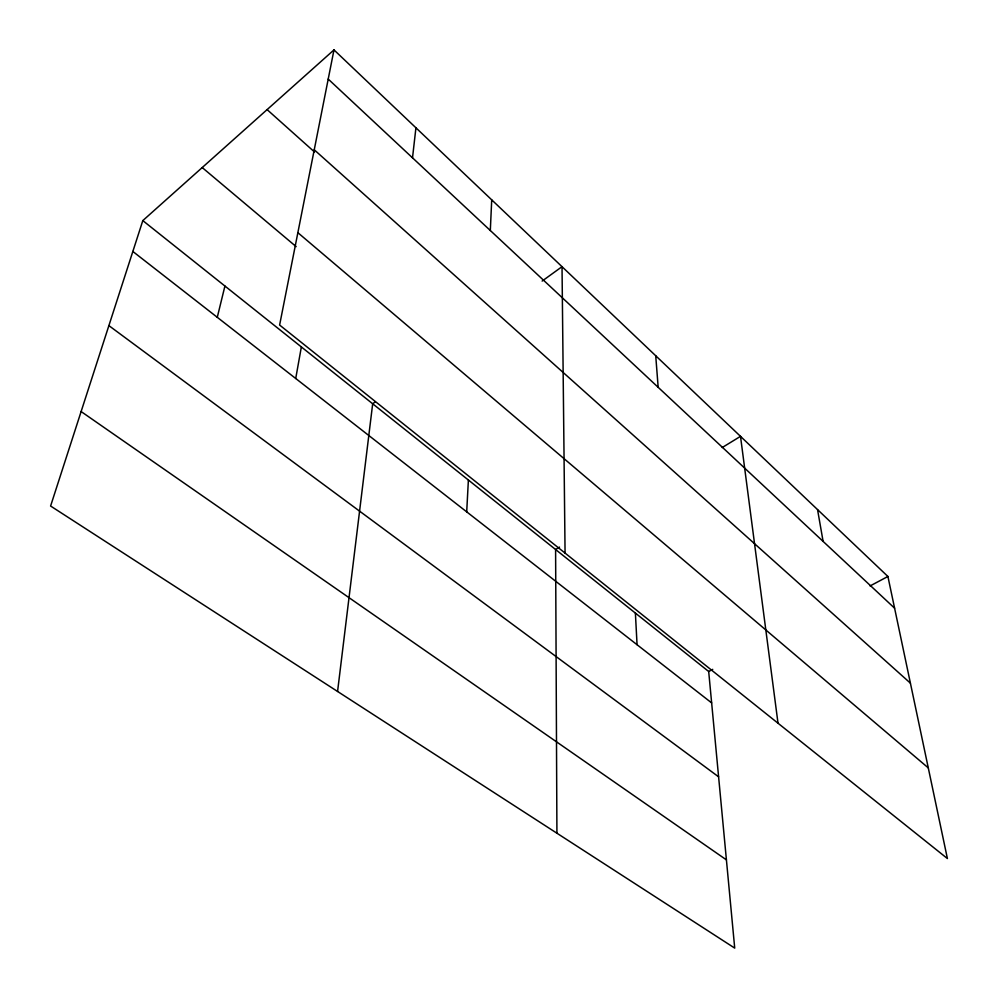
<?xml version="1.0" encoding="UTF-8"?>
<svg xmlns="http://www.w3.org/2000/svg" width="998" height="998" viewBox="0 0 998 998"><rect width="100%" height="100%" fill="white"/><g stroke="black" fill="none" stroke-linecap="round" stroke-linejoin="round"><path stroke-width="1.5" d="M490.317 230.513L491.715 199.85M466.702 511.849L468.386 480.026M412.511 157.821L415.929 127.806M337.574 691.464L372.678 403.778L375.198 401.945M295.72 378.491L301.359 346.942M333.981 49.9L279.615 325.036L947.401 858.542L887.908 576.482L333.981 49.9L142.814 220.608L50.599 506.023L734.715 948.1L708.692 671.504L142.814 220.608M217.277 317.314L224.924 286.039M542.139 281.074L562.024 266.678L565.068 553.092M559.554 547.091L555.599 549.511L556.921 833.205M722.215 447.541L740.504 436.351L778.016 723.226M708.692 671.504L712.722 669.359M870.056 585.951L887.908 576.482M81.125 411.55L726.407 859.864M108.882 325.622L718.597 776.818M132.846 251.459L711.636 702.891M202.22 167.564L296.169 246.643M297.866 232.671L928.277 767.886M314.245 149.775L910.401 683.143M267.102 109.618L314.545 152.02M328.217 79.079L894.595 608.181M817.549 509.604L823.101 541.39M655.723 355.762L658.169 387.311M635.389 613.096L637.061 644.72"/></g></svg>
